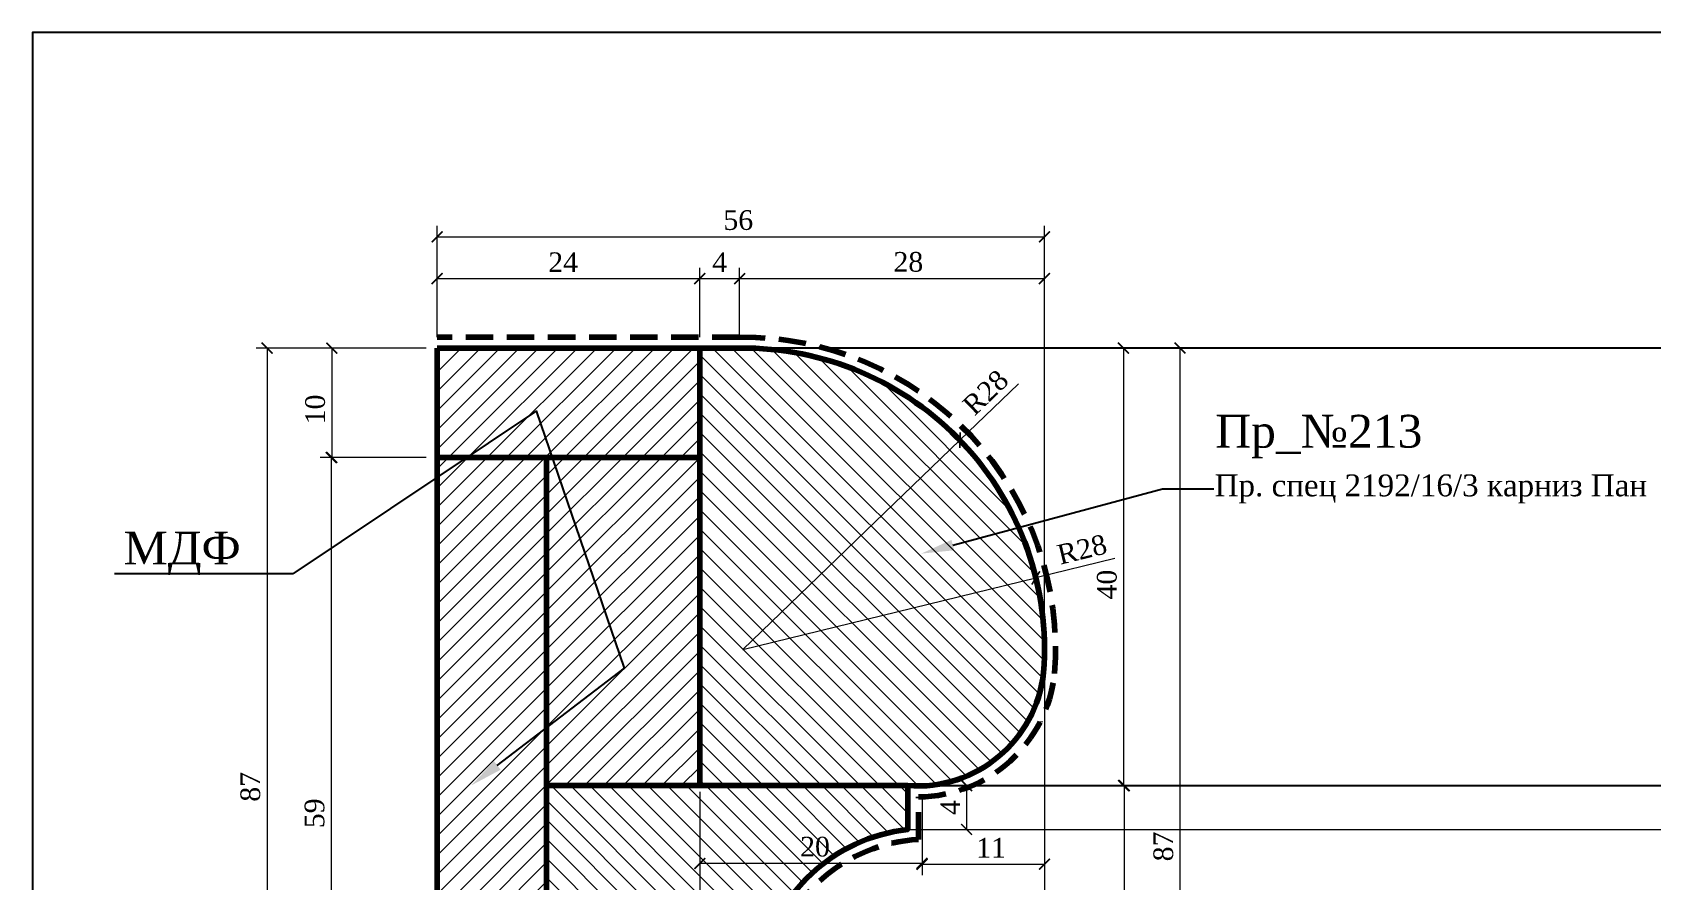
# Model space of a CAD drawing. Header units: millimetres. Extents: x 309027 to 309252, y -96089 to -95939.
# Drawn here: x 309027 to 309175, y -96016.7 to -95939.1 of the extents above; entities that cross this region are included whole.
import ezdxf
from ezdxf import colors
from ezdxf.entities.mleader import LeaderData, LeaderLine
from ezdxf.math import Vec2, Vec3

# ---------------------------------------------------------------- set-up
doc = ezdxf.new("R2010")
doc.units = ezdxf.units.MM
doc.header["$MEASUREMENT"] = 0
doc.linetypes.add('HIDDEN', pattern=[0.375, 0.25, -0.125])
doc.layers.add('Outside panel', color=7, linetype='Continuous', lineweight=18, true_color=0x7f5e57)
doc.layers.add('линия 15', color=7, linetype='Continuous', lineweight=15)
doc.layers.add('линия 50', color=1, linetype='Continuous', lineweight=140)
doc.layers.add('размеры в модели', color=7, linetype='Continuous')
doc.styles.add('ELECT', font='times.ttf')
doc.styles.get("Standard").update_dxf_attribs({"font": 'times.ttf'})
doc.dimstyles.new('M_1', dxfattribs={"dimtxt": 1.8, "dimasz": 1, "dimexe": 1, "dimexo": 1, "dimgap": 0.6, "dimtad": 1, "dimdec": 0, "dimdsep": 46, "dimtxsty": 'Standard', "dimblk": 'ARCHTICK', "dimcen": -5, "dimclrd": 7, "dimclre": 7, "dimclrt": 7, "dimadec": 0, "dimazin": 0, "dimtfac": 1, "dimtdec": 0, "dimtmove": 0, "dimatfit": 3, "dimfxl": 1, "dimtolj": 1, "dimtzin": 0, "dimlwd": 5, "dimlwe": 5, "dimarcsym": 0})
pattern_1 = [(45, (-330.2167, -140.9714), (-0.8838834765, 0.8838834765), [])]

# ---------------------------------------------------------------- blocks, each defined once
blk = doc.blocks.new('_ArchTick')
at = {"color": 0, "linetype": 'ByBlock', "const_width": 0.15}
blk.add_lwpolyline([(-0.5, -0.5), (0.5, 0.5)], dxfattribs=at)
blk = doc.blocks.new('*D29')
at = {"color": 7, "lineweight": 5, "ltscale": 1000, "transparency": 16777216}
for p, q in [((309220.53, -95996.54), (309220.53, -96063.06)), ((309175, -96055.9), (309175, -96063.06)), ((309175, -96062.06), (309220.53, -96062.06))]:
    blk.add_line(p, q, dxfattribs=at)
at = {"layer": 'Defpoints', "color": 0, "ltscale": 1000, "transparency": 16777216}
for p in [(309220.53, -95995.54), (309175, -96054.9), (309220.53, -96062.06)]:
    blk.add_point(p, dxfattribs=at)
at = {"color": 7, "lineweight": 5, "ltscale": 1000, "transparency": 16777216, "rotation": 180}
blk.add_blockref('_ArchTick', (309175, -96062.06), dxfattribs=at)
at = {"color": 7, "lineweight": 5, "ltscale": 1000, "transparency": 16777216}
blk.add_blockref('_ArchTick', (309220.53, -96062.06), dxfattribs=at)
at = {"color": 7, "ltscale": 1000, "transparency": 16777216, "insert": (309197.77, -96060.54), "char_height": 1.8, "attachment_point": 5}
blk.add_mtext('\\A1;46', dxfattribs=at)
blk = doc.blocks.new('*D28')
at = {"layer": 'Defpoints', "color": 0, "ltscale": 1000, "transparency": 16777216}
for p in [(309064.02, -95967.98), (309048.48, -96054.98), (309064.02, -96054.98)]:
    blk.add_point(p, dxfattribs=at)
at = {"layer": 'линия 15', "color": 7, "lineweight": 5, "ltscale": 1000, "transparency": 16777216}
for p, q in [((309063.02, -95967.98), (309047.48, -95967.98)), ((309048.48, -95967.98), (309048.48, -96054.98)), ((309063.02, -96054.98), (309047.48, -96054.98))]:
    blk.add_line(p, q, dxfattribs=at)
for p, rotation in [((309048.48, -95967.98), 90), ((309048.48, -96054.98), 270)]:
    blk.add_blockref('_ArchTick', p, dxfattribs=dict(at, rotation=rotation))
at = {"layer": 'линия 15', "color": 7, "ltscale": 1000, "transparency": 16777216, "insert": (309046.96, -96008.09), "char_height": 1.8, "attachment_point": 5, "rotation": 90}
blk.add_mtext('\\A1;87', dxfattribs=at)
blk = doc.blocks.new('*D27')
at = {"layer": 'Defpoints', "color": 0, "ltscale": 1000, "transparency": 16777216}
for p in [(309088.02, -95967.98), (309074.03, -96054.98), (309131.9, -96054.98)]:
    blk.add_point(p, dxfattribs=at)
at = {"layer": 'линия 15', "color": 7, "lineweight": 5, "ltscale": 1000, "transparency": 16777216}
for p, q in [((309089.02, -95967.98), (309132.9, -95967.98)), ((309131.9, -95967.98), (309131.9, -96054.98)), ((309075.03, -96054.98), (309132.9, -96054.98))]:
    blk.add_line(p, q, dxfattribs=at)
for p, rotation in [((309131.9, -95967.98), 90), ((309131.9, -96054.98), 270)]:
    blk.add_blockref('_ArchTick', p, dxfattribs=dict(at, rotation=rotation))
at = {"layer": 'линия 15', "color": 7, "ltscale": 1000, "transparency": 16777216, "insert": (309130.39, -96013.54), "char_height": 1.8, "attachment_point": 5, "rotation": 90}
blk.add_mtext('\\A1;87', dxfattribs=at)
blk = doc.blocks.new('*D26')
at = {"layer": 'Defpoints', "color": 0, "ltscale": 1000, "transparency": 16777216}
for p in [(309119.52, -95957.81), (309064.02, -95967.98), (309119.52, -95995.54)]:
    blk.add_point(p, dxfattribs=at)
at = {"layer": 'линия 15', "color": 7, "lineweight": 5, "ltscale": 1000, "transparency": 16777216}
for p, q in [((309064.02, -95966.98), (309064.02, -95956.81)), ((309119.52, -95994.54), (309119.52, -95956.81)), ((309064.02, -95957.81), (309119.52, -95957.81))]:
    blk.add_line(p, q, dxfattribs=at)
at = {"layer": 'линия 15', "color": 7, "lineweight": 5, "ltscale": 1000, "transparency": 16777216, "rotation": 180}
blk.add_blockref('_ArchTick', (309064.02, -95957.81), dxfattribs=at)
at = {"layer": 'линия 15', "color": 7, "lineweight": 5, "ltscale": 1000, "transparency": 16777216}
blk.add_blockref('_ArchTick', (309119.52, -95957.81), dxfattribs=at)
at = {"layer": 'линия 15', "color": 7, "ltscale": 1000, "transparency": 16777216, "insert": (309091.54, -95956.29), "char_height": 1.8, "attachment_point": 5}
blk.add_mtext('\\A1;56', dxfattribs=at)
blk = doc.blocks.new('*D25')
at = {"layer": 'Defpoints', "color": 0, "ltscale": 1000, "transparency": 16777216}
for p in [(309088.02, -95967.98), (309107.02, -96007.98), (309126.74, -96007.98)]:
    blk.add_point(p, dxfattribs=at)
at = {"layer": 'размеры в модели', "color": 7, "lineweight": 5, "ltscale": 1000, "transparency": 16777216}
for p, q in [((309089.02, -95967.98), (309127.74, -95967.98)), ((309126.74, -95967.98), (309126.74, -96007.98)), ((309108.02, -96007.98), (309127.74, -96007.98))]:
    blk.add_line(p, q, dxfattribs=at)
for p, rotation in [((309126.74, -95967.98), 90), ((309126.74, -96007.98), 270)]:
    blk.add_blockref('_ArchTick', p, dxfattribs=dict(at, rotation=rotation))
at = {"layer": 'размеры в модели', "color": 7, "ltscale": 1000, "transparency": 16777216, "insert": (309125.23, -95989.6), "char_height": 1.8, "attachment_point": 5, "rotation": 90}
blk.add_mtext('\\A1;40', dxfattribs=at)
blk = doc.blocks.new('*D23')
at = {"layer": 'Defpoints', "color": 0, "ltscale": 1000, "transparency": 16777216}
for p in [(309107.02, -96007.98), (309080.02, -96036.98), (309126.81, -96036.98)]:
    blk.add_point(p, dxfattribs=at)
at = {"layer": 'размеры в модели', "color": 7, "lineweight": 5, "ltscale": 1000, "transparency": 16777216}
for p, q in [((309108.02, -96007.98), (309127.81, -96007.98)), ((309126.81, -96007.98), (309126.81, -96036.98)), ((309081.02, -96036.98), (309127.81, -96036.98))]:
    blk.add_line(p, q, dxfattribs=at)
for p, rotation in [((309126.81, -96007.98), 90), ((309126.81, -96036.98), 270)]:
    blk.add_blockref('_ArchTick', p, dxfattribs=dict(at, rotation=rotation))
at = {"layer": 'размеры в модели', "color": 7, "ltscale": 1000, "transparency": 16777216, "insert": (309125.29, -96023.14), "char_height": 1.8, "attachment_point": 5, "rotation": 90}
blk.add_mtext('\\A1;29', dxfattribs=at)
blk = doc.blocks.new('*D20')
at = {"layer": 'Defpoints', "color": 0, "ltscale": 1000, "transparency": 16777216}
for p in [(309107.02, -96007.98), (309107.02, -96011.98), (309112.4, -96011.98)]:
    blk.add_point(p, dxfattribs=at)
at = {"layer": 'размеры в модели', "color": 7, "lineweight": 5, "ltscale": 1000, "transparency": 16777216}
for p, q in [((309108.02, -96007.98), (309113.4, -96007.98)), ((309112.4, -96007.98), (309112.4, -96011.98)), ((309108.02, -96011.98), (309113.4, -96011.98))]:
    blk.add_line(p, q, dxfattribs=at)
for p, rotation in [((309112.4, -96007.98), 90), ((309112.4, -96011.98), 270)]:
    blk.add_blockref('_ArchTick', p, dxfattribs=dict(at, rotation=rotation))
at = {"layer": 'размеры в модели', "color": 7, "ltscale": 1000, "transparency": 16777216, "insert": (309110.9, -96009.98), "char_height": 1.8, "attachment_point": 5, "rotation": 90}
blk.add_mtext('\\A1;4', dxfattribs=at)
blk = doc.blocks.new('*D10')
at = {"layer": 'Defpoints', "color": 0, "ltscale": 1000, "transparency": 16777216}
for p in [(309064.02, -95977.98), (309054.34, -96036.98), (309064.02, -96036.98)]:
    blk.add_point(p, dxfattribs=at)
at = {"layer": 'размеры в модели', "color": 7, "lineweight": 5, "ltscale": 1000, "transparency": 16777216}
for p, q in [((309063.02, -95977.98), (309053.34, -95977.98)), ((309054.34, -95977.98), (309054.34, -96036.98)), ((309063.02, -96036.98), (309053.34, -96036.98))]:
    blk.add_line(p, q, dxfattribs=at)
for p, rotation in [((309054.34, -95977.98), 90), ((309054.34, -96036.98), 270)]:
    blk.add_blockref('_ArchTick', p, dxfattribs=dict(at, rotation=rotation))
at = {"layer": 'размеры в модели', "color": 7, "ltscale": 1000, "transparency": 16777216, "insert": (309052.82, -96010.51), "char_height": 1.8, "attachment_point": 5, "rotation": 90}
blk.add_mtext('\\A1;59', dxfattribs=at)
blk = doc.blocks.new('*D9')
at = {"layer": 'Defpoints', "color": 0, "ltscale": 1000, "transparency": 16777216}
for p in [(309064.02, -95967.98), (309054.4, -95977.98), (309064.02, -95977.98)]:
    blk.add_point(p, dxfattribs=at)
at = {"layer": 'размеры в модели', "color": 7, "lineweight": 5, "ltscale": 1000, "transparency": 16777216}
for p, q in [((309063.02, -95967.98), (309053.4, -95967.98)), ((309054.4, -95967.98), (309054.4, -95977.98)), ((309063.02, -95977.98), (309053.4, -95977.98))]:
    blk.add_line(p, q, dxfattribs=at)
for p, rotation in [((309054.4, -95967.98), 90), ((309054.4, -95977.98), 270)]:
    blk.add_blockref('_ArchTick', p, dxfattribs=dict(at, rotation=rotation))
at = {"layer": 'размеры в модели', "color": 7, "ltscale": 1000, "transparency": 16777216, "insert": (309052.88, -95973.59), "char_height": 1.8, "attachment_point": 5, "rotation": 90}
blk.add_mtext('\\A1;10', dxfattribs=at)
blk = doc.blocks.new('*D8')
at = {"layer": 'Defpoints', "color": 0, "ltscale": 1000, "transparency": 16777216}
for p in [(309088.02, -95961.63), (309064.02, -95967.98), (309088.02, -95967.98)]:
    blk.add_point(p, dxfattribs=at)
at = {"layer": 'размеры в модели', "color": 7, "lineweight": 5, "ltscale": 1000, "transparency": 16777216}
for p, q in [((309064.02, -95966.98), (309064.02, -95960.63)), ((309088.02, -95966.98), (309088.02, -95960.63)), ((309064.02, -95961.63), (309088.02, -95961.63))]:
    blk.add_line(p, q, dxfattribs=at)
at = {"layer": 'размеры в модели', "color": 7, "lineweight": 5, "ltscale": 1000, "transparency": 16777216, "rotation": 180}
blk.add_blockref('_ArchTick', (309064.02, -95961.63), dxfattribs=at)
at = {"layer": 'размеры в модели', "color": 7, "lineweight": 5, "ltscale": 1000, "transparency": 16777216}
blk.add_blockref('_ArchTick', (309088.02, -95961.63), dxfattribs=at)
at = {"layer": 'размеры в модели', "color": 7, "ltscale": 1000, "transparency": 16777216, "insert": (309075.53, -95960.13), "char_height": 1.8, "attachment_point": 5}
blk.add_mtext('\\A1;24', dxfattribs=at)
blk = doc.blocks.new('*D7')
at = {"layer": 'Defpoints', "color": 0, "ltscale": 1000, "transparency": 16777216}
for p in [(309119.51, -95961.63), (309091.66, -95966.91), (309119.51, -95996.21)]:
    blk.add_point(p, dxfattribs=at)
at = {"layer": 'размеры в модели', "color": 7, "lineweight": 5, "ltscale": 1000, "transparency": 16777216}
for p, q in [((309091.66, -95965.91), (309091.66, -95960.63)), ((309119.51, -95995.21), (309119.51, -95960.63)), ((309091.66, -95961.63), (309119.51, -95961.63))]:
    blk.add_line(p, q, dxfattribs=at)
at = {"layer": 'размеры в модели', "color": 7, "lineweight": 5, "ltscale": 1000, "transparency": 16777216, "rotation": 180}
blk.add_blockref('_ArchTick', (309091.66, -95961.63), dxfattribs=at)
at = {"layer": 'размеры в модели', "color": 7, "lineweight": 5, "ltscale": 1000, "transparency": 16777216}
blk.add_blockref('_ArchTick', (309119.51, -95961.63), dxfattribs=at)
at = {"layer": 'размеры в модели', "color": 7, "ltscale": 1000, "transparency": 16777216, "insert": (309107.08, -95960.11), "char_height": 1.8, "attachment_point": 5}
blk.add_mtext('\\A1;28', dxfattribs=at)
blk = doc.blocks.new('*D6')
at = {"layer": 'Defpoints', "color": 0, "ltscale": 1000, "transparency": 16777216}
for p in [(309119.52, -95996.02), (309108.33, -96009), (309119.52, -96015.16)]:
    blk.add_point(p, dxfattribs=at)
at = {"layer": 'размеры в модели', "color": 7, "lineweight": 5, "ltscale": 1000, "transparency": 16777216}
for p, q in [((309119.52, -95997.02), (309119.52, -96016.16)), ((309108.33, -96010), (309108.33, -96016.16)), ((309108.33, -96015.16), (309119.52, -96015.16))]:
    blk.add_line(p, q, dxfattribs=at)
at = {"layer": 'размеры в модели', "color": 7, "lineweight": 5, "ltscale": 1000, "transparency": 16777216, "rotation": 180}
blk.add_blockref('_ArchTick', (309108.33, -96015.16), dxfattribs=at)
at = {"layer": 'размеры в модели', "color": 7, "lineweight": 5, "ltscale": 1000, "transparency": 16777216}
blk.add_blockref('_ArchTick', (309119.52, -96015.16), dxfattribs=at)
at = {"layer": 'размеры в модели', "color": 7, "ltscale": 1000, "transparency": 16777216, "insert": (309114.64, -96013.66), "char_height": 1.8, "attachment_point": 5}
blk.add_mtext('\\A1;11', dxfattribs=at)
blk = doc.blocks.new('*D5')
at = {"layer": 'Defpoints', "color": 0, "ltscale": 1000, "transparency": 16777216}
for p in [(309118.73, -95988.99), (309091.96, -95995.54)]:
    blk.add_point(p, dxfattribs=at)
at = {"layer": 'размеры в модели', "color": 7, "lineweight": 5, "ltscale": 1000, "transparency": 16777216}
for p in [(309125.95, -95987.22), (309091.96, -95995.54)]:
    blk.add_line(p, (309118.73, -95988.99), dxfattribs=at)
at = {"layer": 'размеры в модели', "color": 7, "lineweight": 5, "ltscale": 1000, "transparency": 16777216, "rotation": 193.7505997390975}
blk.add_blockref('_ArchTick', (309118.73, -95988.99), dxfattribs=at)
at = {"layer": 'размеры в модели', "color": 7, "ltscale": 1000, "transparency": 16777216, "insert": (309122.95, -95986.39), "char_height": 1.8, "attachment_point": 5, "rotation": 13.7506}
blk.add_mtext('\\A1;R28', dxfattribs=at)
blk = doc.blocks.new('*D4')
at = {"layer": 'Defpoints', "color": 0, "ltscale": 1000, "transparency": 16777216}
for p in [(309111.8, -95976.4), (309091.96, -95995.54)]:
    blk.add_point(p, dxfattribs=at)
at = {"layer": 'размеры в модели', "color": 7, "lineweight": 5, "ltscale": 1000, "transparency": 16777216}
for p in [(309117.15, -95971.24), (309091.96, -95995.54)]:
    blk.add_line(p, (309111.8, -95976.4), dxfattribs=at)
at = {"layer": 'размеры в модели', "color": 7, "lineweight": 5, "ltscale": 1000, "transparency": 16777216, "rotation": 223.9664588538588}
blk.add_blockref('_ArchTick', (309111.8, -95976.4), dxfattribs=at)
at = {"layer": 'размеры в модели', "color": 7, "ltscale": 1000, "transparency": 16777216, "insert": (309114.14, -95972.04), "char_height": 1.8, "attachment_point": 5, "rotation": 43.9665}
blk.add_mtext('\\A1;R28', dxfattribs=at)
blk = doc.blocks.new('*D3')
at = {"layer": 'Defpoints', "color": 0, "ltscale": 1000, "transparency": 16777216}
for p in [(309088.02, -96007.98), (309108.33, -96008), (309088.02, -96015.09)]:
    blk.add_point(p, dxfattribs=at)
at = {"layer": 'размеры в модели', "color": 7, "lineweight": 5, "ltscale": 1000, "transparency": 16777216}
for p, q in [((309088.02, -96008.98), (309088.02, -96016.09)), ((309108.33, -96009), (309108.33, -96016.09)), ((309108.33, -96015.09), (309088.02, -96015.09))]:
    blk.add_line(p, q, dxfattribs=at)
at = {"layer": 'размеры в модели', "color": 7, "lineweight": 5, "ltscale": 1000, "transparency": 16777216, "rotation": 180}
blk.add_blockref('_ArchTick', (309088.02, -96015.09), dxfattribs=at)
at = {"layer": 'размеры в модели', "color": 7, "lineweight": 5, "ltscale": 1000, "transparency": 16777216}
blk.add_blockref('_ArchTick', (309108.33, -96015.09), dxfattribs=at)
at = {"layer": 'размеры в модели', "color": 7, "ltscale": 1000, "transparency": 16777216, "insert": (309098.55, -96013.57), "char_height": 1.8, "attachment_point": 5}
blk.add_mtext('\\A1;20', dxfattribs=at)
blk = doc.blocks.new('*D2')
at = {"layer": 'Defpoints', "color": 0, "ltscale": 1000, "transparency": 16777216}
for p in [(309091.66, -95961.63), (309088.02, -95967.98), (309091.66, -95967.98)]:
    blk.add_point(p, dxfattribs=at)
at = {"layer": 'размеры в модели', "color": 7, "lineweight": 5, "ltscale": 1000, "transparency": 16777216}
for p, q in [((309088.02, -95966.98), (309088.02, -95960.63)), ((309091.66, -95966.98), (309091.66, -95960.63)), ((309088.02, -95961.63), (309091.66, -95961.63))]:
    blk.add_line(p, q, dxfattribs=at)
at = {"layer": 'размеры в модели', "color": 7, "lineweight": 5, "ltscale": 1000, "transparency": 16777216, "rotation": 180}
blk.add_blockref('_ArchTick', (309088.02, -95961.63), dxfattribs=at)
at = {"layer": 'размеры в модели', "color": 7, "lineweight": 5, "ltscale": 1000, "transparency": 16777216}
blk.add_blockref('_ArchTick', (309091.66, -95961.63), dxfattribs=at)
at = {"layer": 'размеры в модели', "color": 7, "ltscale": 1000, "transparency": 16777216, "insert": (309089.84, -95960.13), "char_height": 1.8, "attachment_point": 5}
blk.add_mtext('\\A1;4', dxfattribs=at)
blk = doc.blocks.new('*D1')
at = {"layer": 'Defpoints', "color": 0, "ltscale": 1000, "transparency": 16777216}
for p in [(309119.52, -95996.02), (309088.02, -96007.55), (309119.52, -96020.01)]:
    blk.add_point(p, dxfattribs=at)
at = {"layer": 'размеры в модели', "color": 7, "lineweight": 5, "ltscale": 1000, "transparency": 16777216}
for p, q in [((309119.52, -95997.02), (309119.52, -96021.01)), ((309088.02, -96008.55), (309088.02, -96021.01)), ((309088.02, -96020.01), (309119.52, -96020.01))]:
    blk.add_line(p, q, dxfattribs=at)
at = {"layer": 'размеры в модели', "color": 7, "lineweight": 5, "ltscale": 1000, "transparency": 16777216, "rotation": 180}
blk.add_blockref('_ArchTick', (309088.02, -96020.01), dxfattribs=at)
at = {"layer": 'размеры в модели', "color": 7, "lineweight": 5, "ltscale": 1000, "transparency": 16777216}
blk.add_blockref('_ArchTick', (309119.52, -96020.01), dxfattribs=at)
at = {"layer": 'размеры в модели', "color": 7, "ltscale": 1000, "transparency": 16777216, "insert": (309104.78, -96018.49), "char_height": 1.8, "attachment_point": 5}
blk.add_mtext('\\A1;32', dxfattribs=at)

msp = doc.modelspace()

# ---------------------------------------------------------------- hatches: boundary and pattern name
at = {"layer": 'Outside panel', "ltscale": 1000}
h = msp.add_hatch(dxfattribs=at)
h.set_pattern_fill('ANSI31', color=5, scale=10)
h.set_pattern_definition(pattern_1)
h.paths.add_polyline_path([(309088.02, -95967.98), (309064.02, -95967.98), (309064.02, -95977.98), (309088.02, -95977.98)])
h = msp.add_hatch(dxfattribs=at)
h.set_pattern_fill('ANSI31', color=256, scale=10, angle=90)
h.set_pattern_definition([(135, (-2669.095, 3334.7584), (-0.8838834765, -0.8838834765), [])])
h.paths.add_polyline_path([(309091.66, -95967.98), (309088.02, -95967.98), (309088.02, -96007.98), (309107.02, -96007.98, 0.405505), (309119.44, -95997.63, 0.439981)])
h = msp.add_hatch(dxfattribs=at)
h.set_pattern_fill('ANSI31', color=5, scale=10)
h.set_pattern_definition(pattern_1)
h.paths.add_polyline_path([(309074.02, -95977.98), (309064.02, -95977.98), (309064.02, -96036.98), (309074.02, -96036.98)])
h = msp.add_hatch(dxfattribs=at)
h.set_pattern_fill('ANSI31', color=5, scale=10)
h.set_pattern_definition(pattern_1)
h.paths.add_polyline_path([(309088.02, -95977.98), (309074.02, -95977.98), (309074.02, -96007.98), (309088.02, -96007.98)])
h = msp.add_hatch(dxfattribs=at)
h.set_pattern_fill('ANSI31', color=256, scale=10, angle=90)
h.set_pattern_definition([(135, (-2640.2681, 3302.4621), (-0.8838834765, -0.8838834765), [])])
h.paths.add_polyline_path([(309107.02, -96007.98), (309074.02, -96007.98), (309074.02, -96036.98), (309080.02, -96036.98, 0.326114), (309093.52, -96024.48, -0.326111), (309107.02, -96011.98)])

# ---------------------------------------------------------------- linework, layer by layer
at = {"color": 7}
msp.add_line((309107.02, -96007.98), (309208.03, -96007.98), dxfattribs=at)
at = {"linetype": 'Continuous', "lineweight": 15}
msp.add_line((309107.02, -96011.98), (309208.03, -96011.98), dxfattribs=at)
at = {"color": 6, "ltscale": 1000}
msp.add_lwpolyline([(309027.03, -96089.12), (309252.03, -96089.12), (309252.03, -95939.12), (309027.03, -95939.12)], close=True, dxfattribs=at)
at = {"color": 7}
msp.add_lwpolyline([(309175, -96054.98, -0.414214), (309181, -96048.98), (309181, -96046.98, 0.99924), (309181.01, -96036.98), (309181.03, -96036.98, 0.326115), (309194.53, -96024.48, -0.32611), (309208.03, -96011.98), (309208.03, -96007.98, 0.405505), (309220.45, -95997.63, 0.439981), (309192.66, -95967.98), (309088.02, -95967.98)], format="xyb", dxfattribs=at)
at = {"layer": 'линия 50', "color": 1, "linetype": 'HIDDEN', "ltscale": 10, "true_color": 0xff0909}
msp.add_lwpolyline([(309074.99, -96054.98, -0.474499), (309080.99, -96050.08), (309080.99, -96047.89, 0.658508), (309083.6, -96037.18, 0.267759), (309094.5, -96024.67, -0.342997), (309108.02, -96012.89), (309108.02, -96009.01, 0.381191), (309120.44, -95997.72, 0.440076), (309091.65, -95966.98), (309064.02, -95966.98)], format="xyb", dxfattribs=at)
at = {"layer": 'линия 50', "color": 7}
for points in [[(309073.99, -96054.98, -0.414214), (309079.99, -96048.98), (309079.99, -96046.98, 0.99924), (309080, -96036.98), (309080.02, -96036.98, 0.326115), (309093.52, -96024.48, -0.32611), (309107.02, -96011.98), (309107.02, -96007.98, 0.405505), (309119.44, -95997.63, 0.439981), (309091.66, -95967.98), (309064.02, -95967.98)], [(309107.02, -96007.98), (309107.02, -96011.98, 0.32611), (309093.52, -96024.48, -0.326115), (309080.02, -96036.98), (309074.02, -96036.98), (309074.02, -96007.98), (309107.02, -96007.98)]]:
    msp.add_lwpolyline(points, format="xyb", dxfattribs=at)
for points in [[(309064.02, -95967.98), (309088.02, -95967.98), (309088.02, -95977.98), (309064.02, -95977.98)], [(309064.02, -95977.98), (309074.02, -95977.98), (309074.02, -96036.98), (309064.02, -96036.98)], [(309074.02, -95977.98), (309088.02, -95977.98), (309088.02, -96007.98), (309074.02, -96007.98)]]:
    msp.add_lwpolyline(points, close=True, dxfattribs=at)
msp.add_lwpolyline([(309119.44, -95997.63, 0.439981), (309091.66, -95967.98), (309088.02, -95967.98), (309088.02, -96007.98), (309107.02, -96007.98, 0.405505)], format="xyb", close=True, dxfattribs=at)

# ---------------------------------------------------------------- texts
at = {"color": 5, "ltscale": 1000, "style": 'ELECT'}
msp.add_text('Пр_№213', height=3, dxfattribs=at).set_placement((309135.13, -95977.08))

# ---------------------------------------------------------------- dimensions: what is measured, and where the dimension line sits
at = {"color": 5, "ltscale": 1000}
dim = msp.add_linear_dim(base=(309220.53, -96062.06), p1=(309175, -96054.9), p2=(309220.53, -95995.54), dimstyle='M_1', dxfattribs=at)
dim.commit()
dim.dimension.update_dxf_attribs({"geometry": '*D29', "text_midpoint": (309197.77, -96062.06), "dimtype": 128})
at = {"layer": 'линия 15', "color": 7, "ltscale": 1000}
dim = msp.add_linear_dim(base=(309119.5226, -95957.806), p1=(309064.0183, -95967.9777), p2=(309119.5226, -95995.5361), dimstyle='M_1', dxfattribs=at)
dim.commit()
dim.dimension.update_dxf_attribs({"geometry": '*D26', "text_midpoint": (309091.5375, -95957.806), "dimtype": 128})
for base, p1, p2, picture, middle in [((309048.48, -96054.98), (309064.02, -95967.98), (309064.02, -96054.98), '*D28', (309048.48, -96008.09)), ((309131.9, -96054.98), (309088.02, -95967.98), (309074.03, -96054.98), '*D27', (309131.9, -96013.54))]:
    dim = msp.add_linear_dim(base=base, p1=p1, p2=p2, angle=90, dimstyle='M_1', dxfattribs=at)
    dim.commit()
    dim.dimension.update_dxf_attribs({"geometry": picture, "text_midpoint": middle, "dimtype": 128})
at = {"layer": 'размеры в модели', "color": 5, "ltscale": 1000}
for base, p1, p2, picture, middle in [((309088.02, -95961.63), (309064.02, -95967.98), (309088.02, -95967.98), '*D8', (309075.53, -95961.63)), ((309091.66, -95961.63), (309088.02, -95967.98), (309091.66, -95967.98), '*D2', (309089.84, -95961.63)), ((309119.51, -95961.63), (309091.66, -95966.91), (309119.51, -95996.21), '*D7', (309107.08, -95961.63)), ((309119.51835, -96020.00613), (309088.01825, -96007.55305), (309119.51835, -95996.02296), '*D1', (309104.77634, -96020.00613)), ((309119.52, -96015.16), (309108.33, -96009), (309119.52, -95996.02), '*D6', (309114.64, -96015.16)), ((309088.02, -96015.09), (309108.33, -96008), (309088.02, -96007.98), '*D3', (309098.55, -96015.09))]:
    dim = msp.add_linear_dim(base=base, p1=p1, p2=p2, dimstyle='M_1', dxfattribs=at)
    dim.commit()
    dim.dimension.update_dxf_attribs({"geometry": picture, "text_midpoint": middle, "dimtype": 128})
for base, p1, p2, picture, middle in [((309054.4, -95977.98), (309064.02, -95967.98), (309064.02, -95977.98), '*D9', (309054.4, -95973.59)), ((309126.74, -96007.98), (309088.02, -95967.98), (309107.02, -96007.98), '*D25', (309126.74, -95989.6)), ((309054.34, -96036.98), (309064.02, -95977.98), (309064.02, -96036.98), '*D10', (309054.34, -96010.51)), ((309126.81, -96036.98), (309107.02, -96007.98), (309080.02, -96036.98), '*D23', (309126.81, -96023.14))]:
    dim = msp.add_linear_dim(base=base, p1=p1, p2=p2, angle=90, dimstyle='M_1', dxfattribs=at)
    dim.commit()
    dim.dimension.update_dxf_attribs({"geometry": picture, "text_midpoint": middle, "dimtype": 128})
for mpoint, picture, middle in [((309111.8, -95976.4), '*D4', (309114.14, -95972.04)), ((309118.73, -95988.99), '*D5', (309122.95, -95986.39))]:
    dim = msp.add_radius_dim(center=(309091.96, -95995.54), mpoint=mpoint, dimstyle='M_1', dxfattribs=at)
    dim.commit()
    dim.dimension.update_dxf_attribs({"geometry": picture, "text_midpoint": middle})
dim = msp.add_linear_dim(base=(309112.4, -96011.98), p1=(309107.02, -96007.98), p2=(309107.02, -96011.98), angle=90, dimstyle='M_1', dxfattribs=at)
dim.commit()
dim.dimension.update_dxf_attribs({"geometry": '*D20', "text_midpoint": (309110.9, -96009.98)})

# ---------------------------------------------------------------- leaders
at = {"color": 7, "ltscale": 1000}
ml = msp.add_multileader_mtext('Standard', dxfattribs=at)
ml.set_content('\\A1;Пр. спец 2192/16/3 карниз Пан', color=7)
ml.set_leader_properties()
ml.build(insert=Vec2(0, 0))
ml.multileader.update_dxf_attribs({"text_right_attachment_type": 6, "dogleg_length": 0.36, "arrow_head_size": 3})
ctx = ml.context
ctx.base_point, ctx.char_height, ctx.arrow_head_size, ctx.landing_gap_size, ctx.plane_origin = Vec3(309134.98, -95980.84), 2, 3, 0.09, Vec3(309097.8, -96002.78)
ctx.right_attachment = 6
notes = []
notes.append((ctx, [(1, (1, 1, 0), (309130.31, -95980.84), (1, 0), 4.68, [(0, [(309108.25, -95986.77)], 0, [])])]))
ctx.mtext.insert, ctx.mtext.flow_direction = Vec3(309135.07, -95979.53), 5
at = {"layer": 'размеры в модели', "color": 7, "ltscale": 1000}
ml = msp.add_multileader_mtext('Standard', dxfattribs=at)
ml.set_content('\\A1;МДФ  ', color=7)
ml.set_leader_properties()
ml.build(insert=Vec2(0, 0))
ml.multileader.update_dxf_attribs({"text_right_attachment_type": 6, "dogleg_length": 0.36, "arrow_head_size": 3})
ctx = ml.context
ctx.base_point, ctx.char_height, ctx.arrow_head_size, ctx.landing_gap_size, ctx.plane_origin = Vec3(309035.76, -95986.69), 3, 3, 0.09, Vec3(309057.15, -96015.12)
ctx.right_attachment, ctx.text_align_type = 6, 2
notes.append((ctx, [(0, (1, 1, 0), (309050.84, -95988.61), (-1, 0), 4.68, [(2, [(309067.14, -96007.96), (309081.13, -95997.23), (309073.09, -95973.72)], 0, [])])]))
ctx.mtext.insert, ctx.mtext.alignment, ctx.mtext.flow_direction = Vec3(309046.07, -95984.76), 3, 5
for ctx, leaders in notes:
    for number, flags, end, landing, length, lines in leaders:
        leader = LeaderData()
        leader.index, (leader.has_last_leader_line, leader.has_dogleg_vector, leader.attachment_direction) = number, flags
        leader.last_leader_point, leader.dogleg_vector, leader.dogleg_length = Vec3(end), Vec3(landing), length
        for number, points, colour, breaks in lines:
            line = LeaderLine()
            line.index, line.vertices, line.color, line.breaks = number, Vec3.list(points), colors.encode_raw_color(colour), breaks
            leader.lines.append(line)
        ctx.leaders.append(leader)

doc.saveas('drawing.dxf')
